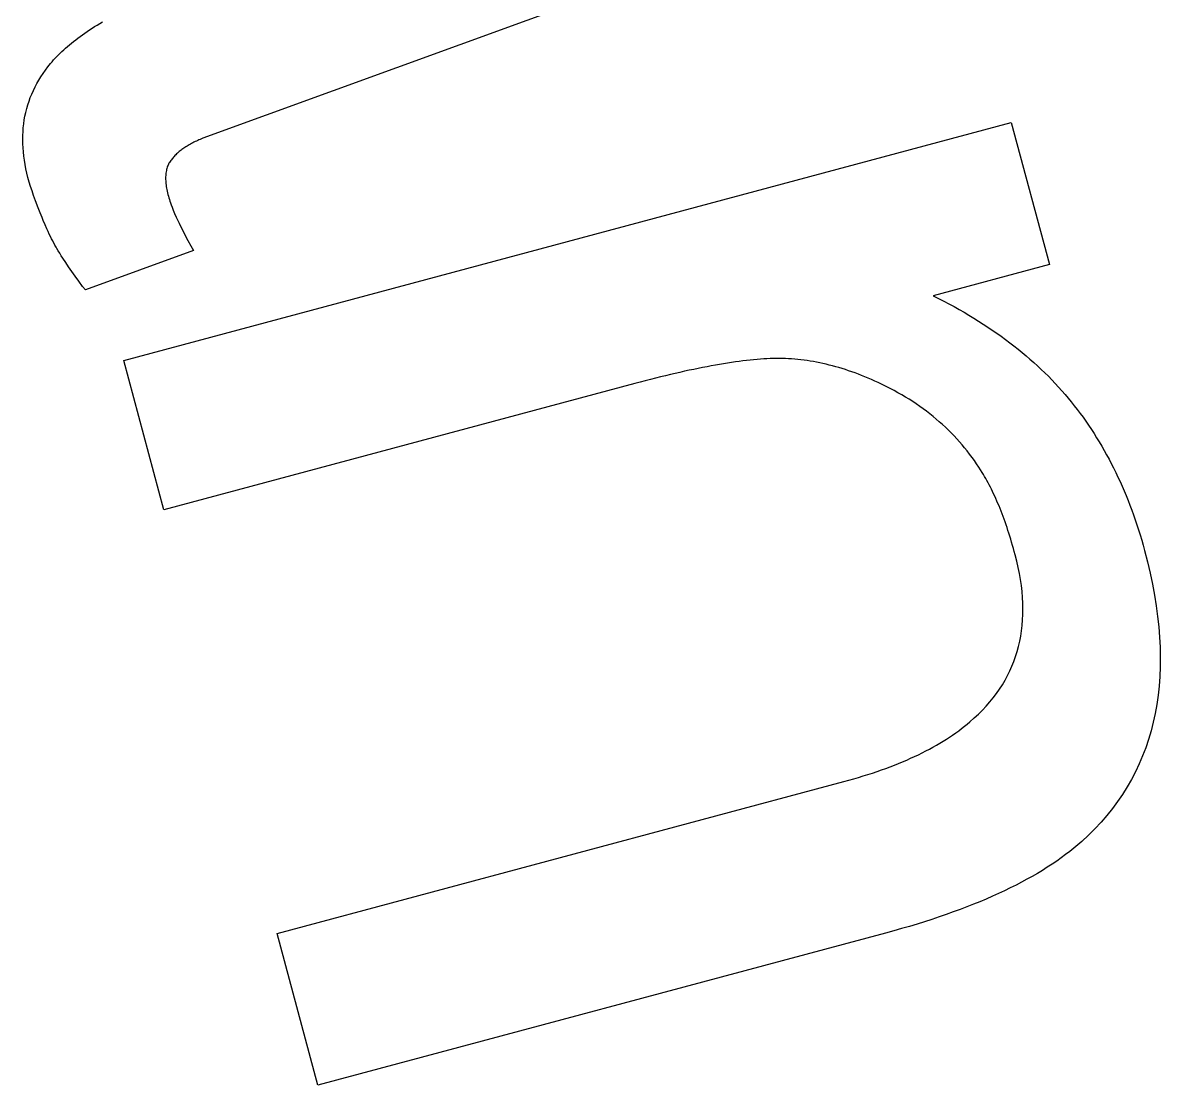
# Model space of a CAD drawing. Header units: metres. Extents: x -53 to 53, y -52 to 53.
# Drawn here: x 34.949 to 38.989, y 8.227 to 12 of the extents above; entities that cross this region are included whole.
import ezdxf

# ---------------------------------------------------------------- set-up
doc = ezdxf.new("R2010")
doc.units = ezdxf.units.M

msp = doc.modelspace()

# ---------------------------------------------------------------- linework, layer by layer
for p, q in [((37.3974, 12.2476), (35.5892, 11.5894)), ((35.2229, 11.9974), (35.2324, 12.0032)), ((35.1612, 11.9569), (35.1694, 11.9627)), ((35.1694, 11.9627), (35.1779, 11.9685)), ((35.1779, 11.9685), (35.1865, 11.9743)), ((35.1865, 11.9743), (35.1953, 11.9801)), ((35.1953, 11.9801), (35.2043, 11.9859)), ((35.2043, 11.9859), (35.2135, 11.9917)), ((35.2135, 11.9917), (35.2229, 11.9974)), ((35.1083, 11.9156), (35.1153, 11.9216)), ((35.1153, 11.9216), (35.1225, 11.9275)), ((35.1225, 11.9275), (35.1299, 11.9334)), ((35.1299, 11.9334), (35.1374, 11.9393)), ((35.1374, 11.9393), (35.1452, 11.9452)), ((35.1452, 11.9452), (35.1531, 11.951)), ((35.1531, 11.951), (35.1612, 11.9569)), ((35.0644, 11.8737), (35.0701, 11.8798)), ((35.0701, 11.8798), (35.076, 11.8858)), ((35.076, 11.8858), (35.0821, 11.8918)), ((35.0821, 11.8918), (35.0884, 11.8978)), ((35.0884, 11.8978), (35.0948, 11.9037)), ((35.0948, 11.9037), (35.1015, 11.9097)), ((35.1015, 11.9097), (35.1083, 11.9156)), ((35.0296, 11.8318), (35.0384, 11.8434)), ((35.0384, 11.8434), (35.0432, 11.8494)), ((35.0432, 11.8494), (35.0482, 11.8555)), ((35.0482, 11.8555), (35.0534, 11.8616)), ((35.0534, 11.8616), (35.0588, 11.8677)), ((35.0588, 11.8677), (35.0644, 11.8737)), ((35.0061, 11.7961), (35.0135, 11.8082)), ((35.0135, 11.8082), (35.0214, 11.82)), ((35.0214, 11.82), (35.0296, 11.8318)), ((34.9811, 11.7467), (34.9867, 11.7593)), ((34.9867, 11.7593), (34.9927, 11.7717)), ((34.9927, 11.7717), (34.9992, 11.784)), ((34.9992, 11.784), (35.0061, 11.7961)), ((34.967, 11.7081), (34.9713, 11.7211)), ((34.9713, 11.7211), (34.976, 11.734)), ((34.976, 11.734), (34.9811, 11.7467)), ((34.957, 11.6683), (34.9599, 11.6817)), ((34.9599, 11.6817), (34.9632, 11.695)), ((34.9632, 11.695), (34.967, 11.7081)), ((34.951, 11.6272), (34.9526, 11.641)), ((34.9526, 11.641), (34.9546, 11.6547)), ((34.9546, 11.6547), (34.957, 11.6683)), ((35.3077, 10.8006), (38.4604, 11.6454)), ((38.4604, 11.6454), (38.5956, 11.1411)), ((34.9491, 11.5848), (34.9493, 11.599)), ((34.9493, 11.599), (34.95, 11.6132)), ((34.95, 11.6132), (34.951, 11.6272)), ((34.9494, 11.5704), (34.9491, 11.5848)), ((34.9501, 11.5558), (34.9494, 11.5704)), ((34.9513, 11.5411), (34.9501, 11.5558)), ((35.5252, 11.5574), (35.5216, 11.5549)), ((35.5289, 11.5598), (35.5252, 11.5574)), ((35.5327, 11.5621), (35.5289, 11.5598)), ((35.5365, 11.5645), (35.5327, 11.5621)), ((35.5405, 11.5668), (35.5365, 11.5645)), ((35.5445, 11.569), (35.5405, 11.5668)), ((35.5486, 11.5712), (35.5445, 11.569)), ((35.5528, 11.5734), (35.5486, 11.5712)), ((35.5571, 11.5755), (35.5528, 11.5734)), ((35.5614, 11.5776), (35.5571, 11.5755)), ((35.5659, 11.5797), (35.5614, 11.5776)), ((35.5704, 11.5817), (35.5659, 11.5797)), ((35.575, 11.5837), (35.5704, 11.5817)), ((35.5797, 11.5856), (35.575, 11.5837)), ((35.5892, 11.5894), (35.5797, 11.5856)), ((34.9529, 11.5263), (34.9513, 11.5411)), ((34.9549, 11.5113), (34.9529, 11.5263)), ((35.4793, 11.5166), (35.4769, 11.5135)), ((35.4818, 11.5195), (35.4793, 11.5166)), ((35.4844, 11.5225), (35.4818, 11.5195)), ((35.487, 11.5254), (35.4844, 11.5225)), ((35.4898, 11.5283), (35.487, 11.5254)), ((35.4926, 11.5311), (35.4898, 11.5283)), ((35.4955, 11.5339), (35.4926, 11.5311)), ((35.4985, 11.5367), (35.4955, 11.5339)), ((35.5015, 11.5394), (35.4985, 11.5367)), ((35.5047, 11.5421), (35.5015, 11.5394)), ((35.5079, 11.5447), (35.5047, 11.5421)), ((35.5112, 11.5473), (35.5079, 11.5447)), ((35.5146, 11.5499), (35.5112, 11.5473)), ((35.518, 11.5524), (35.5146, 11.5499)), ((35.5216, 11.5549), (35.518, 11.5524)), ((34.9574, 11.4962), (34.9549, 11.5113)), ((34.9604, 11.4809), (34.9574, 11.4962)), ((34.9638, 11.4655), (34.9604, 11.4809)), ((35.4591, 11.4746), (35.4584, 11.4705)), ((35.4601, 11.4787), (35.4591, 11.4746)), ((35.4611, 11.4826), (35.4601, 11.4787)), ((35.4623, 11.4865), (35.4611, 11.4826)), ((35.4636, 11.4902), (35.4623, 11.4865)), ((35.4651, 11.4938), (35.4636, 11.4902)), ((35.4667, 11.4973), (35.4651, 11.4938)), ((35.4685, 11.5008), (35.4667, 11.4973)), ((35.4704, 11.5041), (35.4685, 11.5008)), ((35.4724, 11.5073), (35.4704, 11.5041)), ((35.4746, 11.5105), (35.4724, 11.5073)), ((35.4769, 11.5135), (35.4746, 11.5105)), ((34.9677, 11.45), (34.9638, 11.4655)), ((34.972, 11.4343), (34.9677, 11.45)), ((34.9767, 11.4185), (34.972, 11.4343)), ((35.4566, 11.4529), (35.4565, 11.4483)), ((35.4565, 11.4483), (35.4566, 11.4435)), ((35.4568, 11.4575), (35.4566, 11.4529)), ((35.4566, 11.4435), (35.4568, 11.4386)), ((35.4572, 11.4619), (35.4568, 11.4575)), ((35.4568, 11.4386), (35.4571, 11.4337)), ((35.4577, 11.4662), (35.4572, 11.4619)), ((35.4584, 11.4705), (35.4577, 11.4662)), ((34.982, 11.4025), (34.9767, 11.4185)), ((34.9876, 11.3864), (34.982, 11.4025)), ((35.4571, 11.4337), (35.4576, 11.4286)), ((35.4576, 11.4286), (35.4582, 11.4235)), ((35.4582, 11.4235), (35.4589, 11.4182)), ((35.4589, 11.4182), (35.4598, 11.4128)), ((35.4598, 11.4128), (35.4608, 11.4074)), ((35.4608, 11.4074), (35.462, 11.4018)), ((35.462, 11.4018), (35.4633, 11.3961)), ((35.4633, 11.3961), (35.4648, 11.3904)), ((34.9948, 11.367), (34.9876, 11.3864)), ((35.0041, 11.3424), (34.9948, 11.367)), ((35.4648, 11.3904), (35.4663, 11.3845)), ((35.4663, 11.3845), (35.468, 11.3785)), ((35.468, 11.3785), (35.4699, 11.3724)), ((35.4699, 11.3724), (35.4719, 11.3663)), ((35.4719, 11.3663), (35.474, 11.36)), ((35.474, 11.36), (35.4763, 11.3536)), ((35.4763, 11.3536), (35.4795, 11.3451)), ((35.011, 11.3249), (35.0041, 11.3424)), ((35.0177, 11.3082), (35.011, 11.3249)), ((35.4795, 11.3451), (35.4838, 11.3342)), ((35.4838, 11.3342), (35.4884, 11.323)), ((35.4884, 11.323), (35.4944, 11.3093)), ((35.0222, 11.2975), (35.0177, 11.3082)), ((35.0287, 11.2822), (35.0222, 11.2975)), ((35.0351, 11.2677), (35.0287, 11.2822)), ((35.4944, 11.3093), (35.4986, 11.2999)), ((35.4986, 11.2999), (35.5043, 11.288)), ((35.5043, 11.288), (35.5128, 11.2706)), ((35.0394, 11.2585), (35.0351, 11.2677)), ((35.0435, 11.2496), (35.0394, 11.2585)), ((35.0476, 11.2412), (35.0435, 11.2496)), ((35.0517, 11.233), (35.0476, 11.2412)), ((35.0557, 11.2253), (35.0517, 11.233)), ((35.5128, 11.2706), (35.522, 11.2527)), ((35.522, 11.2527), (35.5274, 11.2422)), ((35.5274, 11.2422), (35.5359, 11.2263)), ((35.0636, 11.2104), (35.0557, 11.2253)), ((35.0679, 11.2027), (35.0636, 11.2104)), ((35.0702, 11.1987), (35.0679, 11.2027)), ((35.0751, 11.1904), (35.0702, 11.1987)), ((35.5359, 11.2263), (35.5464, 11.2074)), ((35.5464, 11.2074), (35.5557, 11.1909)), ((35.0804, 11.1817), (35.0751, 11.1904)), ((35.086, 11.1727), (35.0804, 11.1817)), ((35.0919, 11.1634), (35.086, 11.1727)), ((35.1016, 11.1487), (35.0919, 11.1634)), ((35.5557, 11.1909), (35.1714, 11.0511)), ((35.112, 11.1333), (35.1016, 11.1487)), ((35.1232, 11.1171), (35.112, 11.1333)), ((35.1353, 11.1001), (35.1232, 11.1171)), ((38.5956, 11.1411), (38.1831, 11.0306)), ((35.1482, 11.0824), (35.1353, 11.1001)), ((35.1618, 11.0638), (35.1482, 11.0824)), ((35.1714, 11.0511), (35.1618, 11.0638)), ((38.1831, 11.0306), (38.202, 11.0211)), ((38.202, 11.0211), (38.2206, 11.0114)), ((38.2206, 11.0114), (38.2389, 11.0017)), ((38.2389, 11.0017), (38.257, 10.9918)), ((38.257, 10.9918), (38.2749, 10.9818)), ((38.2749, 10.9818), (38.2925, 10.9717)), ((38.2925, 10.9717), (38.3098, 10.9614)), ((38.3098, 10.9614), (38.3269, 10.9511)), ((38.3269, 10.9511), (38.3438, 10.9406)), ((38.3438, 10.9406), (38.3604, 10.93)), ((38.3604, 10.93), (38.3767, 10.9193)), ((38.3767, 10.9193), (38.3929, 10.9084)), ((38.3929, 10.9084), (38.4087, 10.8975)), ((38.4087, 10.8975), (38.4243, 10.8864)), ((38.4243, 10.8864), (38.4397, 10.8752)), ((38.4397, 10.8752), (38.4548, 10.8639)), ((38.4548, 10.8639), (38.4696, 10.8525)), ((38.4696, 10.8525), (38.4842, 10.841)), ((38.4842, 10.841), (38.4986, 10.8293)), ((38.4986, 10.8293), (38.5127, 10.8175)), ((35.4498, 10.2703), (35.3077, 10.8006)), ((37.4386, 10.7891), (37.4242, 10.7867)), ((37.4528, 10.7914), (37.4386, 10.7891)), ((37.4667, 10.7935), (37.4528, 10.7914)), ((37.4803, 10.7955), (37.4667, 10.7935)), ((37.4938, 10.7973), (37.4803, 10.7955)), ((37.5069, 10.799), (37.4938, 10.7973)), ((37.5199, 10.8006), (37.5069, 10.799)), ((37.5325, 10.802), (37.5199, 10.8006)), ((37.545, 10.8033), (37.5325, 10.802)), ((37.5572, 10.8044), (37.545, 10.8033)), ((37.5691, 10.8054), (37.5572, 10.8044)), ((37.5808, 10.8062), (37.5691, 10.8054)), ((37.5922, 10.8069), (37.5808, 10.8062)), ((37.6034, 10.8074), (37.5922, 10.8069)), ((37.6144, 10.8078), (37.6034, 10.8074)), ((37.6252, 10.808), (37.6144, 10.8078)), ((37.6361, 10.808), (37.6252, 10.808)), ((37.647, 10.8079), (37.6361, 10.808)), ((37.658, 10.8075), (37.647, 10.8079)), ((37.6689, 10.807), (37.658, 10.8075)), ((37.6799, 10.8064), (37.6689, 10.807)), ((37.691, 10.8055), (37.6799, 10.8064)), ((37.702, 10.8045), (37.691, 10.8055)), ((37.7131, 10.8033), (37.702, 10.8045)), ((37.7242, 10.8019), (37.7131, 10.8033)), ((37.7353, 10.8003), (37.7242, 10.8019)), ((37.7465, 10.7986), (37.7353, 10.8003)), ((37.7577, 10.7967), (37.7465, 10.7986)), ((37.7689, 10.7946), (37.7577, 10.7967)), ((37.7802, 10.7924), (37.7689, 10.7946)), ((37.7914, 10.79), (37.7802, 10.7924)), ((37.8027, 10.7874), (37.7914, 10.79)), ((38.5127, 10.8175), (38.5266, 10.8056)), ((38.5266, 10.8056), (38.5402, 10.7936)), ((38.5402, 10.7936), (38.5535, 10.7815)), ((37.2495, 10.7506), (37.2321, 10.7464)), ((37.2666, 10.7546), (37.2495, 10.7506)), ((37.2835, 10.7585), (37.2666, 10.7546)), ((37.3001, 10.7622), (37.2835, 10.7585)), ((37.3165, 10.7657), (37.3001, 10.7622)), ((37.3326, 10.7692), (37.3165, 10.7657)), ((37.3485, 10.7724), (37.3326, 10.7692)), ((37.3641, 10.7756), (37.3485, 10.7724)), ((37.3795, 10.7786), (37.3641, 10.7756)), ((37.3947, 10.7814), (37.3795, 10.7786)), ((37.4095, 10.7841), (37.3947, 10.7814)), ((37.4242, 10.7867), (37.4095, 10.7841)), ((37.814, 10.7846), (37.8027, 10.7874)), ((37.8254, 10.7817), (37.814, 10.7846)), ((37.8368, 10.7786), (37.8254, 10.7817)), ((37.8482, 10.7753), (37.8368, 10.7786)), ((37.8596, 10.7719), (37.8482, 10.7753)), ((37.8711, 10.7682), (37.8596, 10.7719)), ((37.8826, 10.7644), (37.8711, 10.7682)), ((37.8941, 10.7605), (37.8826, 10.7644)), ((37.9056, 10.7563), (37.8941, 10.7605)), ((37.9172, 10.752), (37.9056, 10.7563)), ((37.9288, 10.7475), (37.9172, 10.752)), ((37.9404, 10.7428), (37.9288, 10.7475)), ((38.5535, 10.7815), (38.5666, 10.7692)), ((38.5666, 10.7692), (38.5795, 10.7569)), ((38.5795, 10.7569), (38.5921, 10.7444)), ((37.1227, 10.7186), (35.4498, 10.2703)), ((37.1416, 10.7236), (37.1227, 10.7186)), ((37.1602, 10.7284), (37.1416, 10.7236)), ((37.1785, 10.7332), (37.1602, 10.7284)), ((37.1966, 10.7377), (37.1785, 10.7332)), ((37.2145, 10.7422), (37.1966, 10.7377)), ((37.2321, 10.7464), (37.2145, 10.7422)), ((37.9521, 10.738), (37.9404, 10.7428)), ((37.9638, 10.733), (37.9521, 10.738)), ((37.9755, 10.7278), (37.9638, 10.733)), ((37.9872, 10.7224), (37.9755, 10.7278)), ((38.0017, 10.7155), (37.9872, 10.7224)), ((38.016, 10.7085), (38.0017, 10.7155)), ((38.0301, 10.7013), (38.016, 10.7085)), ((38.5921, 10.7444), (38.6045, 10.7318)), ((38.6045, 10.7318), (38.6166, 10.7191)), ((38.6166, 10.7191), (38.6284, 10.7062)), ((38.044, 10.6939), (38.0301, 10.7013)), ((38.0576, 10.6863), (38.044, 10.6939)), ((38.0711, 10.6786), (38.0576, 10.6863)), ((38.0843, 10.6708), (38.0711, 10.6786)), ((38.0973, 10.6628), (38.0843, 10.6708)), ((38.6284, 10.7062), (38.64, 10.6933)), ((38.64, 10.6933), (38.6514, 10.6802)), ((38.6514, 10.6802), (38.6625, 10.667)), ((38.6625, 10.667), (38.6734, 10.6537)), ((38.1101, 10.6545), (38.0973, 10.6628)), ((38.1227, 10.6462), (38.1101, 10.6545)), ((38.1351, 10.6377), (38.1227, 10.6462)), ((38.1472, 10.629), (38.1351, 10.6377)), ((38.1591, 10.6202), (38.1472, 10.629)), ((38.6734, 10.6537), (38.6841, 10.6402)), ((38.6841, 10.6402), (38.6947, 10.6265)), ((38.6947, 10.6265), (38.705, 10.6127)), ((38.1709, 10.6112), (38.1591, 10.6202)), ((38.1824, 10.602), (38.1709, 10.6112)), ((38.1937, 10.5927), (38.1824, 10.602)), ((38.2047, 10.5832), (38.1937, 10.5927)), ((38.705, 10.6127), (38.7152, 10.5988)), ((38.7152, 10.5988), (38.7252, 10.5846)), ((38.2156, 10.5735), (38.2047, 10.5832)), ((38.2262, 10.5637), (38.2156, 10.5735)), ((38.2367, 10.5538), (38.2262, 10.5637)), ((38.2469, 10.5436), (38.2367, 10.5538)), ((38.7252, 10.5846), (38.735, 10.5704)), ((38.735, 10.5704), (38.7447, 10.5559)), ((38.7447, 10.5559), (38.7542, 10.5414)), ((38.2569, 10.5333), (38.2469, 10.5436)), ((38.2667, 10.5229), (38.2569, 10.5333)), ((38.2762, 10.5123), (38.2667, 10.5229)), ((38.2856, 10.5015), (38.2762, 10.5123)), ((38.7542, 10.5414), (38.7635, 10.5266)), ((38.7635, 10.5266), (38.7726, 10.5117)), ((38.7726, 10.5117), (38.7816, 10.4967)), ((38.2947, 10.4905), (38.2856, 10.5015)), ((38.3037, 10.4794), (38.2947, 10.4905)), ((38.3124, 10.4681), (38.3037, 10.4794)), ((38.3208, 10.4567), (38.3124, 10.4681)), ((38.7816, 10.4967), (38.7904, 10.4814)), ((38.7904, 10.4814), (38.799, 10.4661)), ((38.799, 10.4661), (38.8074, 10.4506)), ((38.3291, 10.4451), (38.3208, 10.4567)), ((38.3372, 10.4333), (38.3291, 10.4451)), ((38.345, 10.4214), (38.3372, 10.4333)), ((38.8074, 10.4506), (38.8156, 10.4349)), ((38.8156, 10.4349), (38.8237, 10.4191)), ((38.357, 10.4026), (38.345, 10.4214)), ((38.3612, 10.3957), (38.357, 10.4026)), ((38.3654, 10.3886), (38.3612, 10.3957)), ((38.3696, 10.3814), (38.3654, 10.3886)), ((38.8237, 10.4191), (38.8316, 10.4031)), ((38.8316, 10.4031), (38.8393, 10.3869)), ((38.8393, 10.3869), (38.8468, 10.3707)), ((38.3737, 10.3741), (38.3696, 10.3814)), ((38.3778, 10.3666), (38.3737, 10.3741)), ((38.3819, 10.359), (38.3778, 10.3666)), ((38.3859, 10.3512), (38.3819, 10.359)), ((38.3899, 10.3433), (38.3859, 10.3512)), ((38.3938, 10.3353), (38.3899, 10.3433)), ((38.8468, 10.3707), (38.8542, 10.3542)), ((38.8542, 10.3542), (38.8614, 10.3376)), ((38.3977, 10.3271), (38.3938, 10.3353)), ((38.4016, 10.3188), (38.3977, 10.3271)), ((38.4054, 10.3103), (38.4016, 10.3188)), ((38.4092, 10.3017), (38.4054, 10.3103)), ((38.8614, 10.3376), (38.8684, 10.3208)), ((38.8684, 10.3208), (38.8752, 10.3039)), ((38.8752, 10.3039), (38.8819, 10.2868)), ((38.413, 10.2929), (38.4092, 10.3017)), ((38.4167, 10.284), (38.413, 10.2929)), ((38.4204, 10.2749), (38.4167, 10.284)), ((38.424, 10.2657), (38.4204, 10.2749)), ((38.4276, 10.2564), (38.424, 10.2657)), ((38.8819, 10.2868), (38.8884, 10.2696)), ((38.8884, 10.2696), (38.8946, 10.2522)), ((38.4312, 10.2469), (38.4276, 10.2564)), ((38.4347, 10.2373), (38.4312, 10.2469)), ((38.4382, 10.2275), (38.4347, 10.2373)), ((38.4417, 10.2176), (38.4382, 10.2275)), ((38.8946, 10.2522), (38.9008, 10.2346)), ((38.9008, 10.2346), (38.9067, 10.2169)), ((38.4451, 10.2076), (38.4417, 10.2176)), ((38.4485, 10.1974), (38.4451, 10.2076)), ((38.4518, 10.187), (38.4485, 10.1974)), ((38.4551, 10.1765), (38.4518, 10.187)), ((38.9067, 10.2169), (38.9125, 10.1991)), ((38.9125, 10.1991), (38.9181, 10.1811)), ((38.4584, 10.1659), (38.4551, 10.1765)), ((38.4616, 10.1551), (38.4584, 10.1659)), ((38.4648, 10.1442), (38.4616, 10.1551)), ((38.468, 10.1332), (38.4648, 10.1442)), ((38.9181, 10.1811), (38.9235, 10.1629)), ((38.9235, 10.1629), (38.9287, 10.1446)), ((38.9287, 10.1446), (38.9338, 10.1261)), ((38.4711, 10.122), (38.468, 10.1332)), ((38.4741, 10.1106), (38.4711, 10.122)), ((38.4799, 10.0882), (38.4741, 10.1106)), ((38.9338, 10.1261), (38.9442, 10.0856)), ((38.4849, 10.0661), (38.4799, 10.0882)), ((38.4893, 10.0443), (38.4849, 10.0661)), ((38.9442, 10.0856), (38.9535, 10.0458)), ((38.493, 10.0227), (38.4893, 10.0443)), ((38.496, 10.0014), (38.493, 10.0227)), ((38.9535, 10.0458), (38.9617, 10.0065)), ((38.4985, 9.98038), (38.496, 10.0014)), ((38.5002, 9.95964), (38.4985, 9.98038)), ((38.9617, 10.0065), (38.9689, 9.96771)), ((38.5013, 9.93918), (38.5002, 9.95964)), ((38.5017, 9.91899), (38.5013, 9.93918)), ((38.9689, 9.96771), (38.975, 9.92955)), ((38.5005, 9.87946), (38.5014, 9.89909)), ((38.5014, 9.89909), (38.5017, 9.91899)), ((38.975, 9.92955), (38.98, 9.89195)), ((38.4967, 9.84103), (38.4989, 9.86011)), ((38.4989, 9.86011), (38.5005, 9.87946)), ((38.98, 9.89195), (38.9839, 9.85492)), ((38.4903, 9.80373), (38.4938, 9.82224)), ((38.4938, 9.82224), (38.4967, 9.84103)), ((38.9839, 9.85492), (38.9868, 9.81847)), ((38.9868, 9.81847), (38.9886, 9.78259)), ((38.4812, 9.76752), (38.4861, 9.78548)), ((38.4861, 9.78548), (38.4903, 9.80373)), ((38.9886, 9.78259), (38.9894, 9.74728)), ((38.4694, 9.73241), (38.4756, 9.74982)), ((38.4756, 9.74982), (38.4812, 9.76752)), ((38.9894, 9.74728), (38.989, 9.71254)), ((38.4469, 9.68184), (38.455, 9.69841)), ((38.455, 9.69841), (38.4626, 9.71527)), ((38.4626, 9.71527), (38.4694, 9.73241)), ((38.989, 9.71254), (38.9876, 9.67838)), ((38.4285, 9.64949), (38.438, 9.66554)), ((38.438, 9.66554), (38.4469, 9.68184)), ((38.9876, 9.67838), (38.9852, 9.64479)), ((38.396, 9.60309), (38.4075, 9.61829)), ((38.4075, 9.61829), (38.4183, 9.63376)), ((38.4183, 9.63376), (38.4285, 9.64949)), ((38.9852, 9.64479), (38.9816, 9.61177)), ((38.371, 9.57353), (38.3838, 9.58817)), ((38.3838, 9.58817), (38.396, 9.60309)), ((38.977, 9.57932), (38.9713, 9.54745)), ((38.9816, 9.61177), (38.977, 9.57932)), ((38.3286, 9.53128), (38.3434, 9.54509)), ((38.3434, 9.54509), (38.3575, 9.55917)), ((38.3575, 9.55917), (38.371, 9.57353)), ((38.9713, 9.54745), (38.9645, 9.51614)), ((38.2837, 9.49387), (38.2937, 9.50172)), ((38.2937, 9.50172), (38.3035, 9.50967)), ((38.3035, 9.50967), (38.3131, 9.51773)), ((38.3131, 9.51773), (38.3286, 9.53128)), ((38.9645, 9.51614), (38.9567, 9.48543)), ((38.2181, 9.44887), (38.2296, 9.45612)), ((38.2296, 9.45612), (38.2409, 9.46346)), ((38.2409, 9.46346), (38.252, 9.4709)), ((38.252, 9.4709), (38.2628, 9.47845)), ((38.2628, 9.47845), (38.2734, 9.4861)), ((38.2734, 9.4861), (38.2837, 9.49387)), ((38.9478, 9.45526), (38.9378, 9.42567)), ((38.9567, 9.48543), (38.9478, 9.45526)), ((38.1435, 9.40756), (38.1565, 9.41418)), ((38.1565, 9.41418), (38.1693, 9.42091)), ((38.1693, 9.42091), (38.1819, 9.42776)), ((38.1819, 9.42776), (38.1942, 9.43469)), ((38.1942, 9.43469), (38.2063, 9.44173)), ((38.2063, 9.44173), (38.2181, 9.44887)), ((38.9378, 9.42567), (38.9268, 9.39665)), ((38.0599, 9.36993), (38.0744, 9.37595)), ((38.0744, 9.37595), (38.0888, 9.38206)), ((38.0888, 9.38206), (38.1028, 9.38829)), ((38.1028, 9.38829), (38.1166, 9.39461)), ((38.1166, 9.39461), (38.1302, 9.40105)), ((38.1302, 9.40105), (38.1435, 9.40756)), ((38.9268, 9.39665), (38.9146, 9.36821)), ((37.951, 9.33069), (37.9673, 9.33598)), ((37.9673, 9.33598), (37.9834, 9.34138)), ((37.9834, 9.34138), (37.9992, 9.34689)), ((37.9992, 9.34689), (38.0147, 9.35251)), ((38.0147, 9.35251), (38.03, 9.3582)), ((38.03, 9.3582), (38.0451, 9.36403)), ((38.0451, 9.36403), (38.0599, 9.36993)), ((38.9014, 9.34035), (38.8872, 9.31305)), ((38.9146, 9.36821), (38.9014, 9.34035)), ((35.8527, 8.76636), (37.8657, 9.30573)), ((37.8657, 9.30573), (37.8833, 9.31052)), ((37.8833, 9.31052), (37.9006, 9.3154)), ((37.9006, 9.3154), (37.9176, 9.3204)), ((37.9176, 9.3204), (37.9344, 9.32549)), ((37.9344, 9.32549), (37.951, 9.33069)), ((38.8872, 9.31305), (38.8718, 9.28632)), ((38.8554, 9.26018), (38.8379, 9.23459)), ((38.8718, 9.28632), (38.8554, 9.26018)), ((38.8379, 9.23459), (38.8194, 9.20958)), ((38.7998, 9.18515), (38.7791, 9.1613)), ((38.8194, 9.20958), (38.7998, 9.18515)), ((38.7573, 9.13799), (38.7345, 9.11528)), ((38.7791, 9.1613), (38.7573, 9.13799)), ((38.7105, 9.09312), (38.6969, 9.08119)), ((38.7345, 9.11528), (38.7105, 9.09312)), ((38.6682, 9.05771), (38.6532, 9.04617)), ((38.6828, 9.06938), (38.6682, 9.05771)), ((38.6969, 9.08119), (38.6828, 9.06938)), ((38.6052, 9.0123), (38.5883, 9.00128)), ((38.6217, 9.02345), (38.6052, 9.0123)), ((38.6376, 9.03474), (38.6217, 9.02345)), ((38.6532, 9.04617), (38.6376, 9.03474)), ((38.5531, 8.97961), (38.5348, 8.96898)), ((38.5709, 8.99039), (38.5531, 8.97961)), ((38.5883, 9.00128), (38.5709, 8.99039)), ((38.4771, 8.93784), (38.4569, 8.92772)), ((38.4968, 8.94809), (38.4771, 8.93784)), ((38.516, 8.95847), (38.4968, 8.94809)), ((38.5348, 8.96898), (38.516, 8.95847)), ((38.3936, 8.89813), (38.3715, 8.88853)), ((38.4151, 8.90787), (38.3936, 8.89813)), ((38.4362, 8.91772), (38.4151, 8.90787)), ((38.4569, 8.92772), (38.4362, 8.91772)), ((38.2787, 8.85144), (38.2543, 8.8425)), ((38.3026, 8.86052), (38.2787, 8.85144)), ((38.326, 8.86974), (38.3026, 8.86052)), ((38.349, 8.87906), (38.326, 8.86974)), ((38.3715, 8.88853), (38.349, 8.87906)), ((38.1522, 8.80798), (38.1255, 8.79968)), ((38.1784, 8.81642), (38.1522, 8.80798)), ((38.2042, 8.82498), (38.1784, 8.81642)), ((38.2295, 8.83368), (38.2042, 8.82498)), ((38.2543, 8.8425), (38.2295, 8.83368)), ((38.014, 8.76778), (35.9972, 8.22737)), ((38.0426, 8.77556), (38.014, 8.76778)), ((38.0707, 8.78346), (38.0426, 8.77556)), ((38.0983, 8.7915), (38.0707, 8.78346)), ((38.1255, 8.79968), (38.0983, 8.7915)), ((35.9972, 8.22737), (35.8527, 8.76636))]:
    msp.add_line(p, q)

doc.saveas('drawing.dxf')
